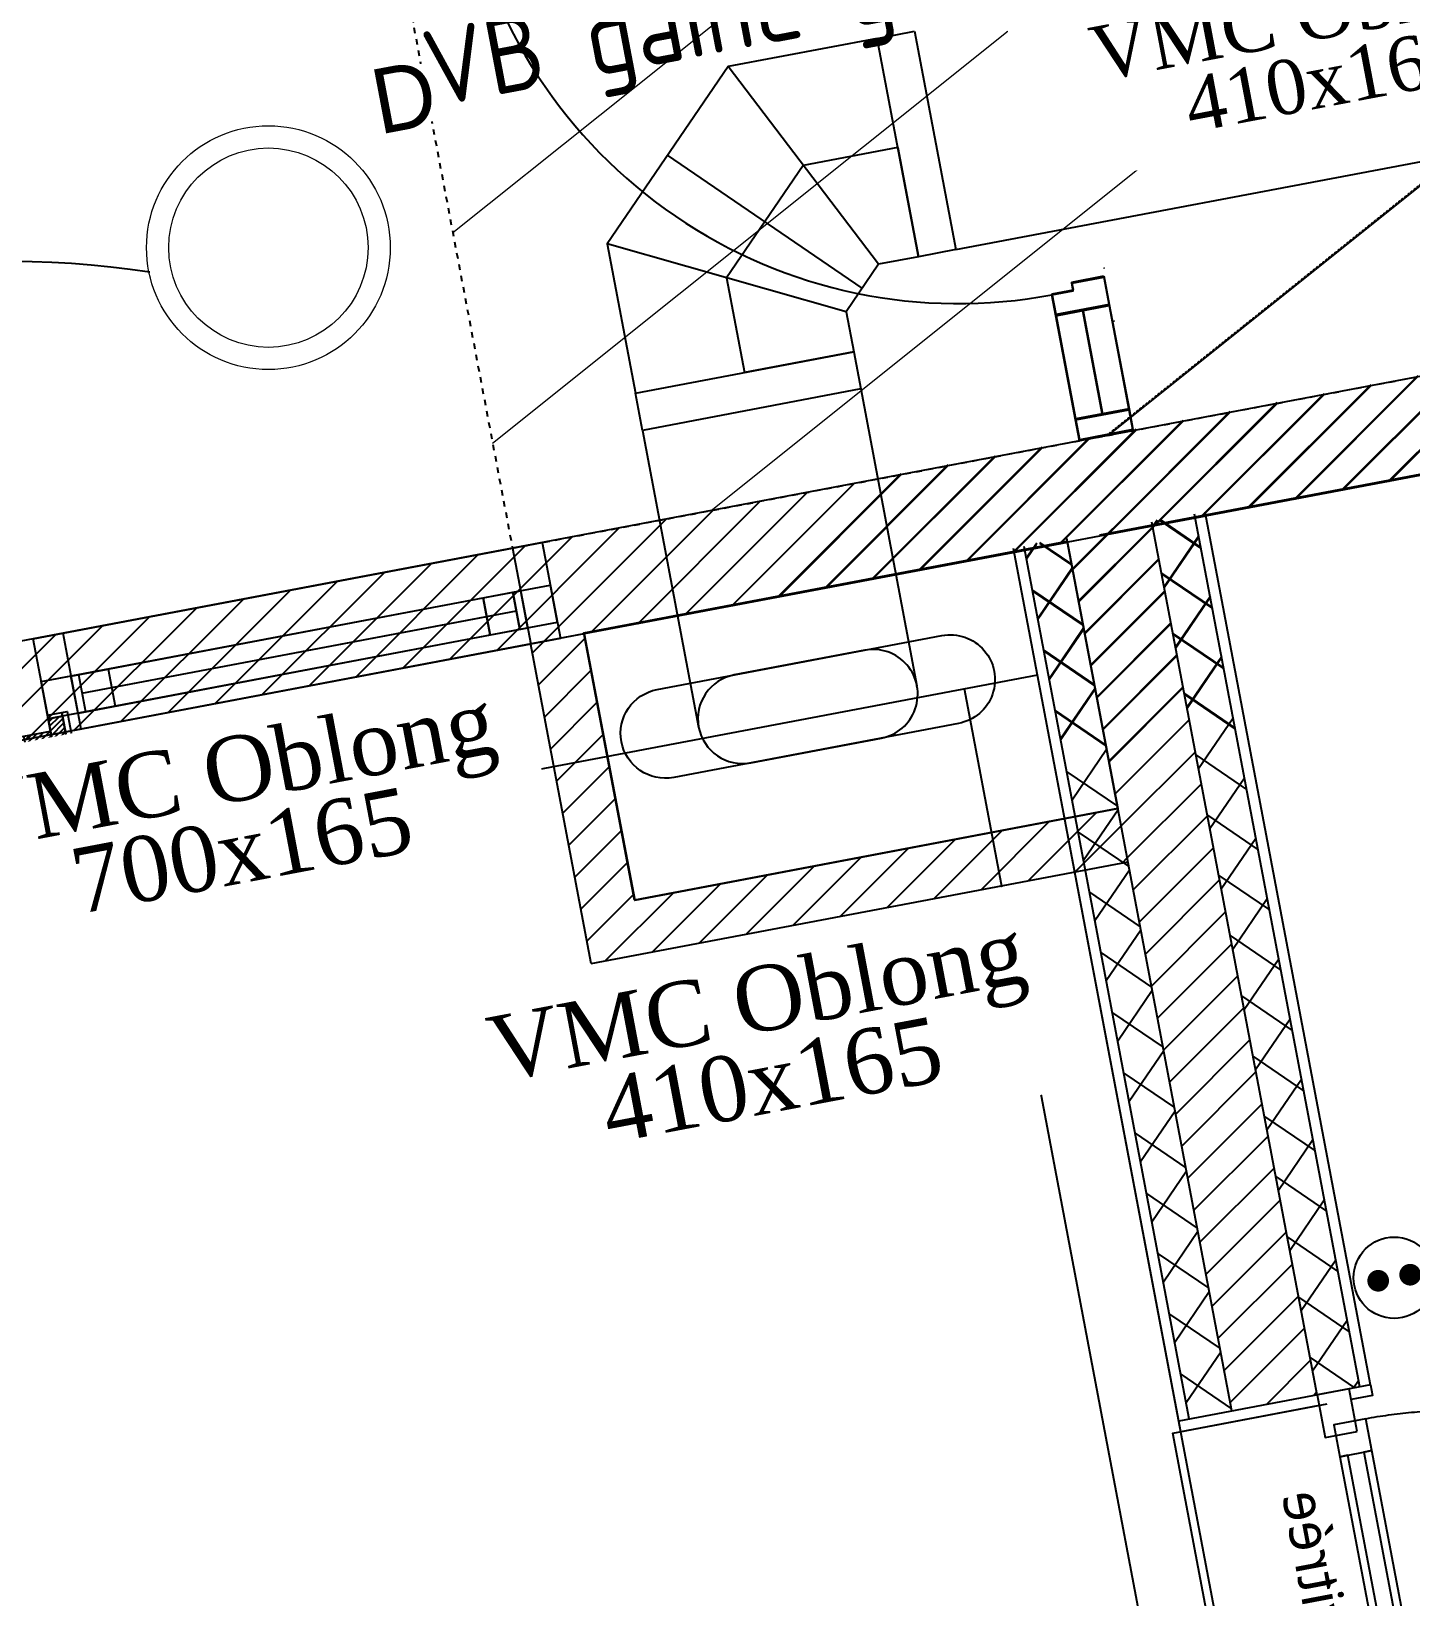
# Model space of a CAD drawing. Header units: centimetres. Extents: x 209280 to 319866, y -365283 to -277503.
# Drawn here: x 237025 to 239570, y -334507 to -331619 of the extents above; entities that cross this region are included whole.
import ezdxf

# ---------------------------------------------------------------- set-up
doc = ezdxf.new("R2010")
doc.units = ezdxf.units.CM
for name, pattern in [('ACAD_ISO03W100', [30, 12, -18]), ('Style de ligne -1', [0.41664, 0.20828, -0.20836]), ('Style de ligne -2', [0.694425, 0.48607, -0.208355])]:
    doc.linetypes.add(name, pattern=pattern)
doc.layers.get('0').update_dxf_attribs({"color": 252})
for name, color, linetype, lineweight in [('0-PROJET-DESSINS CRÉES', 7, 'Continuous', 9), ('0-PROJET-FAUX PLAFOND', 251, 'Style de ligne -1', 5), ('0-PROJET-MENUISERIES INT', 7, 'Continuous', 5), ('0-PROJET-MUR BETON', 7, 'Continuous', 35), ('0-PROJET-SH', 7, 'Continuous', 5), ('prlm-ELEC-CFO', 1, 'Continuous', 25)]:
    doc.layers.add(name, color=color, linetype=linetype, lineweight=lineweight)
for name, color, linetype in [('3-BAT C-Niveau 1', 252, 'Continuous'), ('prlm-GT', 242, 'Continuous'), ('prlm-MOD-PB', 123, 'Continuous'), ('prlm-VMC', 93, 'Continuous')]:
    doc.layers.add(name, color=color, linetype=linetype)
doc.layers.add('prlm-ZEROPLOT', color=254, linetype='Continuous', plot=False)
doc.styles.add('Futura Book', font='')
doc.styles.add('Helvetica', font='arial.ttf')
doc.styles.add('Lucida Grande', font='')
doc.styles.add('prlm-elec-cfo', font='comic.ttf', dxfattribs={"height": 12})
doc.styles.add('prlm-vmc', font='pala.ttf', dxfattribs={"height": 14})
doc.styles.get("Standard").update_dxf_attribs({"font": 'isocp.shx', "height": 100})
doc.styles.get('Futura Book').set_extended_font_data('Futura Book')
doc.styles.get('Lucida Grande').set_extended_font_data('Lucida Grande')
pattern_1 = [(45, (89146.82, 134700.79), (-31.2347524, 39.0434405), [])]
pattern_2 = [(145.723603, (88960.93, 134700.79), (-45.054855, -66.10643), []), (235.723603, (88960.93, 134700.79), (-66.10643, 45.054855), [])]
pattern_3 = [(45, (0, 0), (0, -1), [])]

# ---------------------------------------------------------------- blocks, each defined once
blk = doc.blocks.new('Groupe-39-1')
at = {"linetype": 'Continuous'}
blk.add_line((15445.33, -49218.09), (14978.55, -46753.3), dxfattribs=at)
blk = doc.blocks.new('Groupe-196-1')
at = {"linetype": 'Continuous'}
blk.add_line((14821.21, -46753.1), (14895.88, -46738.96), dxfattribs=at)
at = {"linetype": 'Continuous', "flags": 128}
for points in [[(14812.22, -46743.08), (14900.65, -46726.34), (14904, -46744.02), (14815.57, -46760.77)], [(14895.23, -46735.52), (14902.11, -46734.22), (14903.41, -46741.1), (14896.54, -46742.4)], [(14813.68, -46750.97), (14895.23, -46735.52), (14896.54, -46742.4), (14814.99, -46757.85)], [(14813.68, -46750.97), (14820.56, -46749.67), (14821.86, -46756.54), (14814.99, -46757.85)]]:
    blk.add_lwpolyline(points, close=True, dxfattribs=at)
blk = doc.blocks.new('Groupe-222-1')
at = {"linetype": 'Continuous'}
for p, q in [((14973.02, -46592.94), (14887.9, -46609.05)), ((15000.35, -46683.55), (15004, -46702.79))]:
    blk.add_line(p, q, dxfattribs=at)
at = {"linetype": 'Continuous', "flags": 128}
for points in [[(14986.56, -46583.85), (14976.74, -46585.71), (14977.46, -46589.55), (14981.39, -46588.81), (14981.66, -46590.23), (14987.56, -46589.12)], [(14978.39, -46594.47), (14887.3, -46611.71), (14886.37, -46606.8), (14977.46, -46589.55)], [(14972.55, -46590.48), (14977.46, -46589.55), (14978.39, -46594.47), (14973.48, -46595.4)], [(14892.22, -46610.78), (14887.3, -46611.71), (14886.37, -46606.79), (14891.29, -46605.86)], [(15005.27, -46682.62), (14995.44, -46684.48), (14994.71, -46680.63), (14998.64, -46679.89), (14998.37, -46678.46), (15004.27, -46677.35)], [(15005.27, -46682.62), (15008.91, -46701.86), (14999.08, -46703.72), (14995.44, -46684.48)], [(15008.91, -46701.86), (15009.64, -46705.7), (14999.81, -46707.56), (14999.08, -46703.72)]]:
    blk.add_lwpolyline(points, close=True, dxfattribs=at)
at = {"linetype": 'Continuous'}
blk.add_arc((14977.46, -46589.54), 92.71, 190.7231, 280.7237, dxfattribs=at)
at = {"insert": (14913.3, -46610.23), "char_height": 7.552, "attachment_point": 1, "rotation": 10.724, "line_spacing_factor": 0.962448, "style": 'Futura Book'}
blk.add_mtext('PV 93*204\\P', dxfattribs=at)
blk = doc.blocks.new('Groupe-228-1')
at = {"linetype": 'Continuous'}
blk.add_line((14815.72, -46754.12), (14890.4, -46739.98), dxfattribs=at)
at = {"linetype": 'Continuous', "flags": 128}
for points in [[(14806.74, -46744.12), (14895.17, -46727.38), (14898.52, -46745.06), (14810.09, -46761.81)], [(14808.19, -46751.98), (14889.75, -46736.54), (14891.05, -46743.41), (14809.5, -46758.86)], [(14889.75, -46736.54), (14896.62, -46735.23), (14897.93, -46742.11), (14891.05, -46743.41)], [(14808.19, -46751.98), (14815.07, -46750.68), (14816.38, -46757.56), (14809.5, -46758.86)]]:
    blk.add_lwpolyline(points, close=True, dxfattribs=at)
blk = doc.blocks.new('Groupe-229-1')
blk.add_blockref('Groupe-228-1', (0, 0))
blk = doc.blocks.new('Groupe-250-1')
at = {"linetype": 'Continuous'}
blk.add_circle((14856.85, -46773.43), 14.45, dxfattribs=at)
at = {"insert": (14868.23, -46771.63), "char_height": 9.331, "attachment_point": 2, "rotation": 280.7236, "line_spacing_factor": 0.834288, "style": 'Helvetica'}
blk.add_mtext('EM\\P3c', dxfattribs=at)
blk = doc.blocks.new('PORTE FENETRE TYPE 3')
at = {"linetype": 'Style de ligne -2', "ltscale": 50.8}
blk.add_line((5.11, 14.73), (65.94, 76.94), dxfattribs=at)
at = {"linetype": 'Continuous', "lineweight": 25, "flags": 128}
for points in [[(-2, 18), (0, 18), (0, 14)], [(97, 18), (95, 18), (95, 14)], [(0, 7.7), (0, -18), (-2, -18)], [(95, 7.7), (95, -18), (97, -18)]]:
    blk.add_lwpolyline(points, dxfattribs=at)
at = {"linetype": 'Continuous', "flags": 128}
for points in [[(4, 16), (10, 16), (10, 10), (4, 10)], [(10, 16), (85, 16), (85, 14.5), (10, 14.5)], [(85, 16), (91, 16), (91, 10), (85, 10)], [(-2, 14), (6, 14), (6, 8), (-2, 8)], [(89, 14), (97, 14), (97, 8), (89, 8)], [(10, 11.5), (85, 11.5), (85, 10), (10, 10)]]:
    blk.add_lwpolyline(points, close=True, dxfattribs=at)
blk.add_lwpolyline([(0, 9.5), (0, -19.5), (95, -19.5), (95, 9.5)], dxfattribs=at)
at = {"linetype": 'Style de ligne -2', "ltscale": 50.8}
blk.add_arc((4, 16), 87, 360, 44.5337, dxfattribs=at)
at = {"insert": (47.21, 5.79), "char_height": 7.6206, "attachment_point": 2, "line_spacing_factor": 0.978845, "style": 'Lucida Grande'}
blk.add_mtext('F sur All vitrée\\P+VR ', dxfattribs=at)
blk = doc.blocks.new('Groupe-318-1')
at = {"linetype": 'Continuous'}
h = blk.add_hatch(dxfattribs=at)
h.set_pattern_fill('BOIS 45', color=256, style=0, pattern_type=2)
h.set_pattern_definition(pattern_3)
h.paths.add_polyline_path([(14805.01, -46762.05), (14809.93, -46761.12), (14810.43, -46763.77), (14805.52, -46764.7)])
h = blk.add_hatch(dxfattribs=at)
h.set_pattern_fill('BOIS 45', color=256, style=0, pattern_type=2)
h.set_pattern_definition(pattern_3)
h.paths.add_polyline_path([(14812.15, -46758.36), (14813.08, -46763.27), (14810.43, -46763.77), (14809.5, -46758.86)])
at = {"linetype": 'Continuous', "flags": 128}
for points in [[(14752.96, -46771.91), (14809.93, -46761.12), (14809.38, -46758.21), (14812.02, -46757.69), (14813.08, -46763.27), (14750.81, -46775.06), (14749.75, -46769.49), (14752.4, -46768.99)], [(14812.02, -46757.69), (14813.01, -46757.5), (14814.06, -46763.08), (14813.08, -46763.27)], [(14805.01, -46762.05), (14809.93, -46761.12), (14810.43, -46763.77), (14805.52, -46764.7)], [(14812.15, -46758.36), (14813.08, -46763.27), (14810.43, -46763.77), (14809.5, -46758.86)], [(14750.01, -46776.23), (14749.82, -46775.25), (14813.96, -46763.1), (14814.15, -46764.08)]]:
    blk.add_lwpolyline(points, close=True, dxfattribs=at)
blk = doc.blocks.new('xi.EA')
at = {"layer": 'prlm-VMC', "color": 0, "linetype": 'ByBlock', "lineweight": 5, "flags": 128}
blk.add_lwpolyline([(-6.17, -15), (6.17, -15), (0, 0)], close=True, dxfattribs=at)
at = {"layer": 'prlm-VMC', "color": 0, "linetype": 'ByBlock', "lineweight": -2, "flags": 128}
blk.add_lwpolyline([(0, -15, 1, 4, 0), (0, -63.63, 1, 1, 0)], format="xyseb", dxfattribs=at)
at = {"layer": 'prlm-VMC', "color": 0, "linetype": 'ByBlock', "lineweight": 5}
blk.add_solid([(0, 0), (6.17, -15), (-6.17, -15), (0, 0)], dxfattribs=at)
at = {"layer": 'prlm-ZEROPLOT', "color": 250, "linetype": 'ACAD_ISO03W100', "lineweight": 0, "ltscale": 0.2}
blk.add_lwpolyline([(0, 0), (0, 60)], dxfattribs=at)
blk = doc.blocks.new('xi.TXT-VBgaz')
at = {"layer": 'prlm-MOD-PB', "insert": (0, 0), "char_height": 14, "width": 256.4416, "attachment_point": 1}
blk.add_mtext('VB gaine gaz 100 cm² utiles', dxfattribs=at)
blk = doc.blocks.new('xi.co410x165-90')
at = {"layer": 'prlm-VMC'}
for points in [[(-20.5, 7), (-20.5, 35), (7.5, 63), (35.5, 63)], [(28, 22), (7.5, 63)], [(35.5, 63), (35.5, 22), (42.5, 22), (42.5, 63), (35.5, 63)], [(24.25, 18.25), (-6.5, 49)], [(0, 7), (0, 24.75), (17.75, 42.5), (35.5, 42.5)], [(35.5, 22), (35.5, 42.5)], [(20.5, 14.5), (-20.5, 35)], [(20.5, 7), (20.5, 14.5), (28, 22), (35.5, 22)], [(-20.5, 0), (20.5, 0), (20.5, 7), (-20.5, 7), (-20.5, 0)], [(0, 7), (20.5, 7)]]:
    blk.add_lwpolyline(points, dxfattribs=at)
blk = doc.blocks.new('xi.PC')
at = {"color": 0, "lineweight": 5}
blk.add_wipeout([(-7.5, -7.5), (7.5, -7.5), (7.5, 7.5), (-7.5, 7.5)], dxfattribs=at).dxf.layer = 'prlm-ELEC-CFO'
at = {"layer": 'prlm-ELEC-CFO', "color": 0, "linetype": 'ByBlock', "lineweight": 5, "const_width": 2}
for points in [[(-4, 0, 1), (-2, 0, 1)], [(2, 0, 1), (4, 0, 1)]]:
    blk.add_lwpolyline(points, format="xyb", close=True, dxfattribs=at)
at = {"layer": 'prlm-ELEC-CFO', "color": 0, "linetype": 'ByBlock', "lineweight": -2}
blk.add_circle((0, 0), 7.5, dxfattribs=at)
blk = doc.blocks.new('xi.lumD')
at = {"layer": 'prlm-ELEC-CFO', "color": 0, "linetype": 'ByBlock', "lineweight": 13}
for radius in [22.49, 18.39]:
    blk.add_circle((0, 0), radius, dxfattribs=at)

msp = doc.modelspace()

# ---------------------------------------------------------------- hatches: boundary and pattern name
at = {"layer": '3-BAT C-Niveau 1', "linetype": 'Continuous', "lineweight": 18}
h = msp.add_hatch(dxfattribs=at)
h.set_pattern_fill('BA 13', color=9, scale=10, style=0, pattern_type=2)
h.set_pattern_definition([(218.65981, (88960.93, 134700.8), (-199.24783, 287.75041), [])])
h.paths.add_polyline_path([(245970.968, -329784.679), (237681.846, -331354.568), (237912.586, -332572.975), (246201.704, -331003.062)])
at = {"layer": '3-BAT C-Niveau 1', "linetype": 'Continuous'}
h = msp.add_hatch(dxfattribs=at)
h.set_pattern_fill('MURS MACONNERIE-2', color=256, scale=10, style=0, pattern_type=2)
h.set_pattern_definition(pattern_1)
h.paths.add_polyline_path([(242082.161, -331966.503), (242048.668, -331789.647), (225466.995, -334929.859), (225677.344, -335073.223)])
h = msp.add_hatch(dxfattribs=at)
h.set_pattern_fill('MURS MACONNERIE-2', color=256, scale=10, style=0, pattern_type=2)
h.set_pattern_definition(pattern_1)
h.paths.add_polyline_path([(239240.11, -334164.723), (239397.316, -334134.952), (239092.452, -332525.142), (238935.246, -332554.913)])
h = msp.add_hatch(dxfattribs=at)
h.set_pattern_fill('02_ISOLANT', color=256, scale=10, angle=100.723603, style=0, pattern_type=2)
h.set_pattern_definition(pattern_2)
h.paths.add_polyline_path([(239397.316, -334134.952), (239475.919, -334120.066), (239171.055, -332510.256), (239092.452, -332525.142)])
h = msp.add_hatch(dxfattribs=at)
h.set_pattern_fill('02_ISOLANT', color=256, scale=10, angle=100.723603, style=0, pattern_type=2)
h.set_pattern_definition(pattern_2)
h.paths.add_polyline_path([(239161.507, -334179.609), (239240.11, -334164.723), (238935.246, -332554.913), (238856.643, -332569.799)])
h = msp.add_hatch(dxfattribs=at)
h.set_pattern_fill('MURS MACONNERIE-2', color=256, scale=10, style=0, pattern_type=2)
h.set_pattern_definition(pattern_1)
h.paths.add_polyline_path([(238057.748, -333339.384), (238137.395, -333222.524), (238043.976, -332729.235), (237945.723, -332747.843)])
h = msp.add_hatch(dxfattribs=at)
h.set_pattern_fill('MURS MACONNERIE-2', color=256, scale=10, style=0, pattern_type=2)
h.set_pattern_definition(pattern_1)
h.paths.add_polyline_path([(238137.395, -333222.524), (238057.748, -333339.384), (239048.351, -333151.786), (239029.744, -333053.532)])

# ---------------------------------------------------------------- linework, layer by layer
at = {"lineweight": 25}
for p, q in [((239004.26, -332056.241), (239004.211, -332056.25)), ((239022.839, -332154.347), (239022.888, -332154.338)), ((239568.236, -332440.668), (239568.245, -332440.717))]:
    msp.add_line(p, q, dxfattribs=at)
for centre in [(239004.26, -332056.241), (239022.839, -332154.347), (239568.236, -332440.668)]:
    msp.add_circle(centre, 0.025, dxfattribs=at)
at = {"layer": '0-PROJET-DESSINS CRÉES', "lineweight": 25}
msp.add_line((239192.322, -332511.858), (239094.068, -332530.465), dxfattribs=at)
at = {"layer": '0-PROJET-MENUISERIES INT', "lineweight": 25}
for p, q in [((238944.895, -332081.896), (239003.847, -332070.733)), ((239003.847, -332070.733), (239013.826, -332123.432)), ((238908.291, -332103.587), (238947.593, -332096.145)), ((238947.593, -332096.145), (238944.895, -332081.896)), ((238915.572, -332142.038), (238908.291, -332103.587)), ((239013.826, -332123.432), (238915.572, -332142.038))]:
    msp.add_line(p, q, dxfattribs=at)
at = {"layer": '0-PROJET-MUR BETON', "lineweight": 25}
for p, q in [((242082.397, -331964.54), (238995.814, -332549.073)), ((239444.379, -332464.124), (239670.377, -332238.125)), ((239531.075, -332447.706), (239757.074, -332221.707)), ((239270.985, -332496.961), (239496.984, -332270.962)), ((239357.682, -332480.543), (239583.681, -332254.544)), ((239097.592, -332529.798), (239323.591, -332303.799)), ((239184.289, -332513.38), (239410.287, -332287.381)), ((239010.895, -332546.217), (239236.894, -332320.218)), ((238837.502, -332579.054), (239063.501, -332353.055)), ((238924.199, -332562.635), (239150.197, -332336.636)), ((238664.109, -332611.891), (238890.107, -332385.892)), ((238750.805, -332595.472), (238976.804, -332369.473)), ((238490.715, -332644.728), (238716.714, -332418.729)), ((238577.412, -332628.309), (238803.411, -332402.31)), ((238404.019, -332661.146), (238630.017, -332435.147)), ((238957.608, -332669.782), (239094.523, -332532.867)), ((239102.145, -332521.388), (239094.479, -332532.635)), ((239183.268, -332571.536), (239108.048, -332520.27)), ((238879.822, -332563.491), (238861.224, -332590.778)), ((238944.905, -332602.708), (238885.725, -332562.373)), ((238946.418, -332610.694), (239020.207, -332536.905)), ((239179.248, -332550.308), (239115.531, -332643.796)), ((238968.798, -332728.87), (239105.713, -332591.955)), ((238945.993, -332608.451), (238882.276, -332701.94)), ((239204.32, -332682.698), (239110.831, -332618.981)), ((238965.957, -332713.869), (238872.468, -332650.152)), ((238979.988, -332787.958), (239116.903, -332651.043)), ((239200.299, -332661.469), (239136.582, -332754.958)), ((238967.045, -332719.612), (238903.328, -332813.101)), ((238991.178, -332847.047), (239128.093, -332710.132)), ((239225.371, -332793.859), (239131.883, -332730.142)), ((238987.009, -332825.03), (238893.52, -332761.313)), ((239002.368, -332906.135), (239139.283, -332769.22)), ((239221.351, -332772.63), (239157.634, -332866.119)), ((238988.096, -332830.774), (238924.379, -332924.262)), ((239013.558, -332965.223), (239150.473, -332828.308)), ((239246.423, -332905.02), (239152.934, -332841.303)), ((239008.06, -332936.191), (238914.572, -332872.474))]:
    msp.add_line(p, q, dxfattribs=at)
at = {"layer": '0-PROJET-SH', "lineweight": 25}
for p, q in [((238915.572, -332142.038), (239013.826, -332123.431)), ((239013.826, -332123.431), (239050.26, -332315.82)), ((238952.007, -332334.427), (238915.572, -332142.038)), ((238964.699, -332132.735), (239001.134, -332325.124)), ((239050.26, -332315.82), (238952.007, -332334.427)), ((238952.007, -332334.427), (239050.26, -332315.82)), ((239050.26, -332315.82), (239057.542, -332354.272)), ((238959.289, -332372.879), (238952.007, -332334.427)), ((239057.542, -332354.272), (238959.289, -332372.879))]:
    msp.add_line(p, q, dxfattribs=at)
at = {"layer": '3-BAT C-Niveau 1', "linetype": 'Continuous', "lineweight": 25}
for p, q in [((242048.668, -331789.647), (225466.995, -334929.859)), ((242048.668, -331789.647), (231296.324, -333825.91)), ((242082.161, -331966.503), (225677.344, -335073.223)), ((242082.161, -331966.503), (238995.578, -332551.036)), ((239495.569, -334116.345), (239190.706, -332506.535)), ((239397.316, -334134.952), (239092.452, -332525.142)), ((239192.086, -332513.821), (239093.832, -332532.429)), ((239240.11, -334164.723), (238935.246, -332554.913)), ((239141.856, -334183.33), (238836.993, -332573.521)), ((238641.865, -332618.021), (232746.504, -333734.476)), ((238137.395, -333222.524), (238043.976, -332729.235)), ((238137.395, -333222.524), (238043.976, -332729.235)), ((238057.748, -333339.384), (237945.723, -332747.843)), ((238057.748, -333339.384), (237945.723, -332747.843)), ((238137.395, -333222.524), (239029.744, -333053.532)), ((238137.395, -333222.524), (239029.744, -333053.532)), ((238057.748, -333339.384), (239048.351, -333151.786)), ((238057.748, -333339.384), (239048.351, -333151.786)), ((239495.569, -334116.345), (239141.856, -334183.33))]:
    msp.add_line(p, q, dxfattribs=at)
at = {"layer": '3-BAT C-Niveau 1', "linetype": 'Continuous'}
for p, q in [((239495.569, -334116.345), (239190.706, -332506.535)), ((239475.919, -334120.066), (239171.055, -332510.256)), ((239240.11, -334164.723), (238935.246, -332554.913)), ((239141.856, -334183.33), (238836.993, -332573.521)), ((239161.507, -334179.609), (238856.643, -332569.799))]:
    msp.add_line(p, q, dxfattribs=at)
at = {"layer": '3-BAT C-Niveau 1', "linetype": 'Style de ligne -1', "ltscale": 50.8, "flags": 128}
msp.add_lwpolyline([(245970.968, -329784.679), (237681.846, -331354.568), (237912.586, -332572.975), (246201.704, -331003.062)], close=True, dxfattribs=at)
at = {"layer": '3-BAT C-Niveau 1', "linetype": 'Continuous', "flags": 128}
msp.add_lwpolyline([(238137.395, -333222.524), (238043.976, -332729.235), (238936.277, -332560.253), (239029.695, -333053.541)], close=True, dxfattribs=at)
at = {"layer": 'prlm-ELEC-CFO'}
msp.add_arc((236981.964, -333797.21), 1753.063, 81.421644, 119.262306, dxfattribs=at)
at = {"layer": 'prlm-GT', "ltscale": 50}
msp.add_lwpolyline([(238936.679, -332562.216), (238045.122, -332731.057), (238138.168, -333222.378), (239029.724, -333053.536)], close=True, dxfattribs=at)
at = {"layer": 'prlm-VMC'}
for p, q in [((238730.44, -332022.192), (245993.163, -330646.788)), ((238555.218, -332279.286), (238658.933, -332826.948)), ((238152.378, -332355.575), (238256.094, -332903.237))]:
    msp.add_line(p, q, dxfattribs=at)
at = {"layer": 'prlm-VMC', "linetype": 'ByBlock', "lineweight": -2}
for points in [[(238735.641, -332896.387), (238209.984, -332995.935, -1), (238179.283, -332833.817), (238704.94, -332734.269, -1)], [(238562.523, -332761.239), (238321.802, -332806.827, 1), (238352.504, -332968.945), (238593.225, -332923.358, 1)]]:
    msp.add_lwpolyline(points, format="xyb", close=True, dxfattribs=at)
at = {"layer": 'prlm-ZEROPLOT'}
msp.add_lwpolyline([(232404.524, -331928.72), (238496.448, -330775.04), (237242.617, -324154.276), (251799.049, -321400.62), (254691.971, -336676.21), (240136.035, -339432.765), (238881.255, -332806.99), (232789.431, -333960.651)], close=True, dxfattribs=at)

# ---------------------------------------------------------------- block references
at = {"layer": '3-BAT C-Niveau 1', "xscale": 10, "yscale": 10, "zscale": 10}
for name in ['Groupe-39-1', 'Groupe-222-1', 'Groupe-196-1', 'Groupe-229-1', 'Groupe-318-1', 'Groupe-250-1']:
    msp.add_blockref(name, (88960.928, 134700.79), dxfattribs=at)
at = {"layer": '3-BAT C-Niveau 1', "xscale": -10, "yscale": 10, "zscale": 10, "rotation": 280.7236033805157}
msp.add_blockref('PORTE FENETRE TYPE 3', (239499.202, -335102.898), dxfattribs=at)
at = {"layer": 'prlm-MOD-PB', "xscale": 10, "yscale": 10, "zscale": 10, "rotation": 10.72360141139323}
msp.add_blockref('xi.TXT-VBgaz', (237738.379, -331621.999), dxfattribs=at)
at = {"layer": 'prlm-VMC', "ltscale": 50, "xscale": -10, "yscale": 10, "zscale": 10, "rotation": 100.7236014107181}
msp.add_blockref('xi.co410x165-90', (238692.296, -331820.772), dxfattribs=at)
at = {"layer": 'prlm-VMC', "xscale": 10, "yscale": 10, "zscale": 10, "rotation": 280.723603380306}
msp.add_blockref('xi.EA', (239568.085, -334606.747), dxfattribs=at)

# ---------------------------------------------------------------- next in the draw order: block references
at = {"layer": 'prlm-ELEC-CFO', "xscale": 10, "yscale": 10, "zscale": 10, "rotation": 10.72360141139323}
msp.add_blockref('xi.PC', (239539.511, -333918.986), dxfattribs=at)

# ---------------------------------------------------------------- next in the draw order: texts
at = {"layer": 'prlm-ELEC-CFO', "lineweight": 20, "insert": (237701.166, -331681.427), "char_height": 120, "attachment_point": 2, "rotation": 10.723601, "line_spacing_factor": 0.8, "style": 'prlm-elec-cfo', "bg_fill": 3, "box_fill_scale": 0.95, "bg_fill_color": 256, "bg_fill_transparency": 0}
msp.add_mtext('D', dxfattribs=at)
at = {"layer": 'prlm-VMC', "linetype": 'ByBlock', "lineweight": -2, "width": 1022.08297, "attachment_point": 2, "rotation": 10.723601, "line_spacing_factor": 0.75, "style": 'prlm-vmc', "bg_fill": 2}
for s, insert, char_height in [('VMC Oblong\\P410x165', (239381.926, -331536.042), 100), ('VMC Oblong\\P700x165', (237374.007, -332923.799), 120)]:
    msp.add_mtext(s, dxfattribs=dict(at, insert=insert, char_height=char_height))

# ---------------------------------------------------------------- next in the draw order: linework, layer by layer
at = {"layer": '0-PROJET-FAUX PLAFOND', "color": 9, "lineweight": 25}
msp.add_line((241078.899, -330709.276), (239011.939, -332362.845), dxfattribs=at)

# ---------------------------------------------------------------- next in the draw order: block references
at = {"layer": 'prlm-ELEC-CFO', "xscale": 10, "yscale": 10, "zscale": 10, "rotation": 10.72360141139323}
msp.add_blockref('xi.lumD', (237462.14, -332018.513), dxfattribs=at)

# ---------------------------------------------------------------- next in the draw order: texts
at = {"layer": 'prlm-VMC', "linetype": 'ByBlock', "lineweight": -2, "insert": (238351.986, -333347.138), "char_height": 120, "width": 1022.08297, "attachment_point": 2, "rotation": 10.723601, "line_spacing_factor": 0.75, "style": 'prlm-vmc', "bg_fill": 2}
msp.add_mtext('VMC Oblong\\P410x165', dxfattribs=at)

doc.saveas('drawing.dxf')
